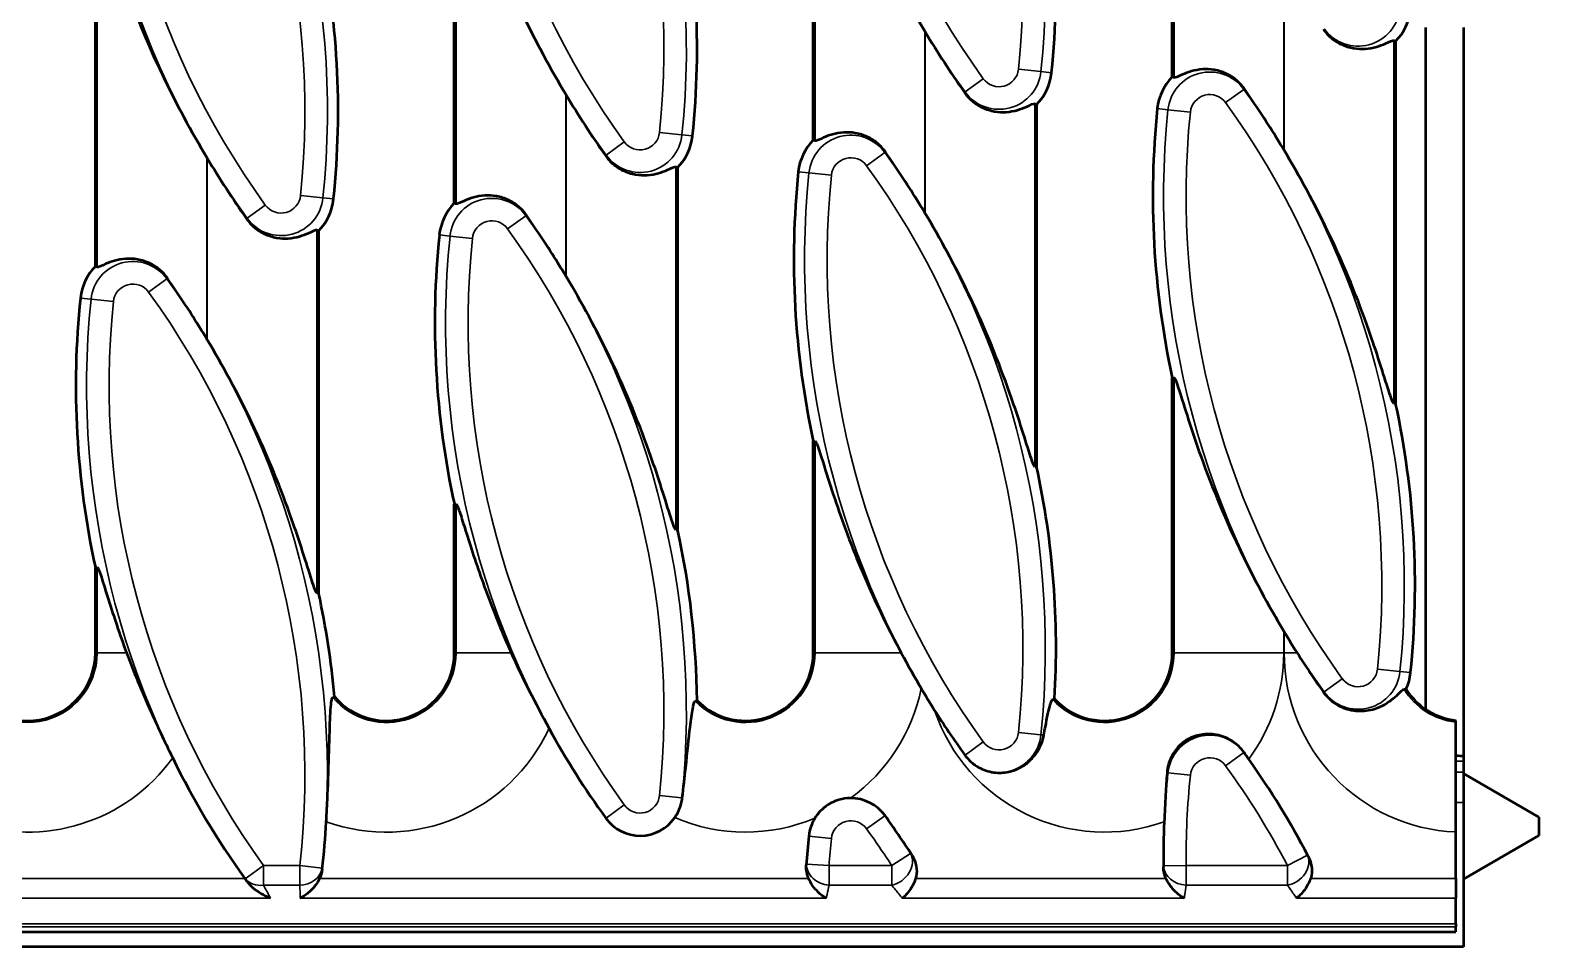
# Model space of a CAD drawing. Header units: millimetres. Extents: x 0 to 1485, y 0 to 1050.
# Drawn here: x 1325.1 to 1425.1, y 504.8 to 565.6 of the extents above; entities that cross this region are included whole.
import ezdxf

# ---------------------------------------------------------------- set-up
doc = ezdxf.new("R2010")
doc.units = ezdxf.units.MM
doc.header["$LTSCALE"] = 2.5
doc.layers.add('Sichtbar (ISO)', color=7, linetype='Continuous', lineweight=50)
doc.layers.add('Sichtbar schmal (ISO)', color=7, linetype='Continuous', lineweight=35)

msp = doc.modelspace()

# ---------------------------------------------------------------- linework, layer by layer
at = {"layer": 'Sichtbar (ISO)'}
for p, q in [((1400.836, 562.479), (1400.836, 586.506)), ((1377.027, 558.288), (1377.027, 582.316)), ((1353.217, 554.098), (1353.217, 578.125)), ((1329.408, 549.907), (1329.408, 573.935)), ((1417.646, 520.517), (1417.646, 565.759)), ((1420.146, 565.759), (1420.146, 517.427)), ((1415.646, 564.848), (1415.646, 540.821)), ((1391.836, 560.658), (1391.836, 536.63)), ((1368.027, 556.467), (1368.027, 532.44)), ((1344.217, 552.277), (1344.217, 528.249)), ((1400.836, 542.506), (1400.953, 542.519)), ((1400.836, 524.259), (1400.836, 542.506)), ((1415.646, 540.821), (1415.529, 540.808)), ((1377.027, 538.316), (1377.144, 538.328)), ((1377.027, 524.259), (1377.027, 538.316)), ((1391.836, 536.63), (1391.719, 536.618)), ((1353.217, 534.125), (1353.334, 534.138)), ((1353.217, 524.259), (1353.217, 534.125)), ((1368.027, 532.44), (1367.91, 532.427)), ((1329.408, 529.935), (1329.525, 529.947)), ((1329.408, 524.259), (1329.408, 529.935)), ((1344.217, 528.249), (1344.1, 528.237)), ((1419.646, 512.38), (1419.646, 519.669)), ((1420.146, 517.427), (1420.146, 517.076)), ((1420.146, 517.076), (1420.146, 516.345)), ((1420.146, 516.345), (1420.146, 514.347)), ((1420.146, 516.259), (1425.146, 513.372)), ((1420.146, 514.347), (1420.146, 504.759)), ((1425.146, 513.372), (1425.146, 512.145)), ((1419.646, 509.284), (1419.646, 512.38)), ((1420.146, 509.259), (1425.146, 512.145)), ((1419.646, 509.284), (1419.646, 507.985)), ((1419.646, 506.275), (1419.646, 507.985)), ((920.646, 505.759), (1419.646, 505.759)), ((1419.646, 506.275), (1419.646, 506.08)), ((1419.646, 505.759), (1419.646, 506.08)), ((1420.146, 504.759), (420.146, 504.759))]:
    msp.add_line(p, q, dxfattribs=at)
for centre, radius, start, end in [((1336.308, 568.578), 56.821, 354.12505, 12.24573), ((1312.498, 564.388), 56.821, 354.12505, 12.24573), ((1288.689, 560.197), 56.821, 354.12505, 12.24573), ((1413.159, 567.311), 3.5, 315.28608, 354.12505), ((1432.555, 594.368), 56.122, 210.93272, 210.99477), ((1389.349, 563.12), 3.5, 315.28608, 354.12505), ((1403.324, 560.016), 3.5, 135.28608, 174.12505), ((1408.746, 590.177), 56.122, 210.93272, 210.99477), ((1456.365, 554.558), 56.821, 174.12505, 192.24573), ((1365.54, 558.93), 3.5, 315.28608, 354.12505), ((1379.514, 555.826), 3.5, 135.28608, 174.12505), ((1360.117, 528.769), 56.122, 30.93272, 30.99477), ((1384.936, 585.987), 56.122, 210.93272, 210.99477), ((1432.555, 550.368), 56.821, 174.12505, 192.24573), ((1341.73, 554.739), 3.5, 315.28608, 354.12505), ((1355.704, 551.635), 3.5, 135.28608, 174.12505), ((1336.308, 524.578), 56.122, 30.93272, 30.99477), ((1408.746, 546.177), 56.821, 174.12505, 192.24573), ((1331.895, 547.445), 3.5, 135.28608, 174.12505), ((1312.498, 520.388), 56.122, 30.93272, 30.99477), ((1384.936, 541.987), 56.821, 174.12505, 192.24573), ((1288.689, 516.197), 56.122, 30.93272, 30.99477), ((1360.117, 528.769), 56.821, 354.12505, 12.24573), ((1336.308, 524.578), 56.821, 356.59871, 12.24573), ((1312.498, 520.388), 56.821, 0.72495, 12.24573), ((1288.689, 516.197), 56.821, 5.21317, 12.24573), ((1456.365, 554.558), 56.122, 210.93272, 210.99477), ((1324.908, 524.259), 4.5, 200.19305, 0), ((1348.717, 524.259), 4.5, 220.09938, 0), ((1372.527, 524.259), 4.5, 224.46258, 0), ((1396.336, 524.259), 4.5, 222.69787, 0), ((1413.159, 523.311), 3.5, 335.42211, 354.12505), ((1432.555, 550.368), 56.122, 210.46542, 212.21665), ((1420.146, 524.259), 4.5, 212.2849, 263.62063), ((1408.746, 546.177), 56.122, 208.66528, 215.87495), ((1384.936, 541.987), 56.122, 206.10716, 215.64152), ((1360.117, 484.769), 56.122, 27.59683, 35.31529), ((1379.514, 511.826), 2.8, 35.87495, 90.39032), ((1365.54, 514.93), 2.8, 215.87495, 325.21825), ((1336.308, 480.578), 56.122, 32.68074, 35.87495), ((1288.689, 516.197), 56.122, 353.56471, 356.79619), ((1379.514, 511.826), 2.8, 148.28014, 174.12505), ((1456.365, 510.558), 56.122, 177.45596, 180.5072), ((1432.555, 506.368), 56.122, 174.12505, 176.10902)]:
    msp.add_arc(centre, radius, start, end, dxfattribs=at)
for points, knots in [([(1377.144, 582.328), (1377.157, 582.33), (1377.175, 582.309), (1377.22, 582.226), (1377.247, 582.162), (1377.337, 581.926), (1377.41, 581.708), (1377.652, 580.956), (1377.859, 580.279), (1378.313, 578.873), (1378.559, 578.141), (1379.508, 575.454), (1380.415, 573.209), (1382.375, 569.107), (1383.386, 567.238), (1384.416, 565.52)], [0.0014453, 0.0014453, 0.0014453, 0.0014453, 0.0467756, 0.0467756, 0.0935512, 0.0935512, 0.1871024, 0.1871024, 0.4178913, 0.4178913, 0.6486803, 0.6486803, 1.3391491, 1.3391491, 1.9269988, 1.9269988, 1.9269988, 1.9269988]), ([(1353.334, 578.138), (1353.347, 578.139), (1353.365, 578.118), (1353.41, 578.035), (1353.438, 577.972), (1353.528, 577.736), (1353.6, 577.517), (1353.842, 576.766), (1354.05, 576.089), (1354.503, 574.683), (1354.749, 573.95), (1355.699, 571.264), (1356.605, 569.019), (1358.566, 564.916), (1359.576, 563.048), (1360.606, 561.329)], [0.0014453, 0.0014453, 0.0014453, 0.0014453, 0.0467756, 0.0467756, 0.0935512, 0.0935512, 0.1871024, 0.1871024, 0.4178913, 0.4178913, 0.6486803, 0.6486803, 1.3391491, 1.3391491, 1.9269988, 1.9269988, 1.9269988, 1.9269988]), ([(1329.525, 573.947), (1329.538, 573.949), (1329.556, 573.928), (1329.601, 573.845), (1329.628, 573.781), (1329.718, 573.545), (1329.791, 573.327), (1330.033, 572.575), (1330.24, 571.898), (1330.694, 570.492), (1330.94, 569.76), (1331.889, 567.073), (1332.796, 564.828), (1334.756, 560.726), (1335.767, 558.857), (1336.797, 557.139)], [0.0014453, 0.0014453, 0.0014453, 0.0014453, 0.0467756, 0.0467756, 0.0935512, 0.0935512, 0.1871024, 0.1871024, 0.4178913, 0.4178913, 0.6486803, 0.6486803, 1.3391491, 1.3391491, 1.9269988, 1.9269988, 1.9269988, 1.9269988]), ([(1384.447, 565.467), (1384.864, 564.774), (1385.289, 564.094), (1386.138, 562.785), (1386.587, 562.116), (1387.046, 561.455)], [5.66968278, 5.66968278, 5.66968278, 5.66968278, 5.90766072, 5.90766072, 6.13991152, 6.13991152, 6.13991152, 6.13991152]), ([(1410.856, 565.645), (1410.997, 565.442), (1411.172, 565.248), (1411.58, 564.897), (1411.818, 564.749), (1412.301, 564.519), (1412.586, 564.431), (1413.133, 564.336), (1413.395, 564.328), (1414.167, 564.373), (1414.638, 564.541), (1415.275, 564.822), (1415.463, 564.924), (1415.529, 564.897)], [3.77389781, 3.77389781, 3.77389781, 3.77389781, 3.8486369, 3.8486369, 3.9329934, 3.9329934, 4.03146858, 4.03146858, 4.12994376, 4.12994376, 4.37294135, 4.37294135, 4.59700617, 4.59700617, 4.59700617, 4.59700617]), ([(1405.626, 561.682), (1405.485, 561.885), (1405.31, 562.079), (1404.902, 562.43), (1404.664, 562.578), (1404.181, 562.808), (1403.896, 562.896), (1403.349, 562.991), (1403.088, 562.999), (1402.315, 562.954), (1401.844, 562.786), (1401.207, 562.505), (1401.019, 562.403), (1400.953, 562.43)], [3.77389781, 3.77389781, 3.77389781, 3.77389781, 3.8486369, 3.8486369, 3.9329934, 3.9329934, 4.03146858, 4.03146858, 4.12994376, 4.12994376, 4.37294135, 4.37294135, 4.59700617, 4.59700617, 4.59700617, 4.59700617]), ([(1387.046, 561.455), (1387.188, 561.252), (1387.362, 561.057), (1387.771, 560.707), (1388.009, 560.559), (1388.491, 560.329), (1388.777, 560.24), (1389.324, 560.145), (1389.585, 560.137), (1390.357, 560.183), (1390.828, 560.35), (1391.466, 560.632), (1391.654, 560.734), (1391.719, 560.707)], [3.77389781, 3.77389781, 3.77389781, 3.77389781, 3.8486369, 3.8486369, 3.9329934, 3.9329934, 4.03146858, 4.03146858, 4.12994376, 4.12994376, 4.37294135, 4.37294135, 4.59700617, 4.59700617, 4.59700617, 4.59700617]), ([(1408.225, 557.669), (1408.046, 557.968), (1407.866, 558.263), (1407.051, 559.574), (1406.345, 560.647), (1405.626, 561.682)], [5.48269728, 5.48269728, 5.48269728, 5.48269728, 5.58507079, 5.58507079, 5.94622294, 5.94622294, 5.94622294, 5.94622294]), ([(1360.638, 561.277), (1361.054, 560.584), (1361.479, 559.904), (1362.328, 558.595), (1362.777, 557.926), (1363.237, 557.265)], [5.66968278, 5.66968278, 5.66968278, 5.66968278, 5.90766072, 5.90766072, 6.13991152, 6.13991152, 6.13991152, 6.13991152]), ([(1381.817, 557.491), (1381.676, 557.694), (1381.501, 557.889), (1381.092, 558.239), (1380.854, 558.387), (1380.372, 558.617), (1380.086, 558.706), (1379.539, 558.801), (1379.278, 558.809), (1378.506, 558.763), (1378.035, 558.596), (1377.398, 558.314), (1377.209, 558.212), (1377.144, 558.24)], [3.77389781, 3.77389781, 3.77389781, 3.77389781, 3.8486369, 3.8486369, 3.9329934, 3.9329934, 4.03146858, 4.03146858, 4.12994376, 4.12994376, 4.37294135, 4.37294135, 4.59700617, 4.59700617, 4.59700617, 4.59700617]), ([(1384.416, 553.479), (1384.236, 553.778), (1384.056, 554.072), (1383.241, 555.384), (1382.536, 556.456), (1381.817, 557.491)], [5.48269728, 5.48269728, 5.48269728, 5.48269728, 5.58507079, 5.58507079, 5.94622294, 5.94622294, 5.94622294, 5.94622294]), ([(1415.529, 540.808), (1415.516, 540.807), (1415.498, 540.828), (1415.453, 540.911), (1415.426, 540.974), (1415.335, 541.21), (1415.263, 541.429), (1415.021, 542.18), (1414.813, 542.857), (1414.36, 544.263), (1414.114, 544.996), (1413.164, 547.682), (1412.258, 549.927), (1410.297, 554.03), (1409.287, 555.898), (1408.257, 557.617)], [0.0014453, 0.0014453, 0.0014453, 0.0014453, 0.0467756, 0.0467756, 0.0935512, 0.0935512, 0.1871024, 0.1871024, 0.4178913, 0.4178913, 0.6486803, 0.6486803, 1.3391491, 1.3391491, 1.9269988, 1.9269988, 1.9269988, 1.9269988]), ([(1336.828, 557.086), (1337.245, 556.393), (1337.67, 555.713), (1338.519, 554.404), (1338.968, 553.735), (1339.427, 553.074)], [5.66968278, 5.66968278, 5.66968278, 5.66968278, 5.90766072, 5.90766072, 6.13991152, 6.13991152, 6.13991152, 6.13991152]), ([(1363.237, 557.265), (1363.378, 557.061), (1363.553, 556.867), (1363.961, 556.516), (1364.199, 556.368), (1364.682, 556.138), (1364.967, 556.05), (1365.514, 555.955), (1365.776, 555.947), (1366.548, 555.992), (1367.019, 556.16), (1367.656, 556.441), (1367.844, 556.543), (1367.91, 556.516)], [3.77389781, 3.77389781, 3.77389781, 3.77389781, 3.8486369, 3.8486369, 3.9329934, 3.9329934, 4.03146858, 4.03146858, 4.12994376, 4.12994376, 4.37294135, 4.37294135, 4.59700617, 4.59700617, 4.59700617, 4.59700617]), ([(1358.007, 553.301), (1357.866, 553.504), (1357.691, 553.698), (1357.283, 554.049), (1357.045, 554.197), (1356.562, 554.427), (1356.277, 554.515), (1355.73, 554.61), (1355.468, 554.618), (1354.696, 554.573), (1354.225, 554.405), (1353.588, 554.124), (1353.4, 554.022), (1353.334, 554.049)], [3.77389781, 3.77389781, 3.77389781, 3.77389781, 3.8486369, 3.8486369, 3.9329934, 3.9329934, 4.03146858, 4.03146858, 4.12994376, 4.12994376, 4.37294135, 4.37294135, 4.59700617, 4.59700617, 4.59700617, 4.59700617]), ([(1391.719, 536.618), (1391.706, 536.616), (1391.688, 536.637), (1391.643, 536.72), (1391.616, 536.784), (1391.526, 537.02), (1391.453, 537.238), (1391.211, 537.99), (1391.004, 538.667), (1390.55, 540.073), (1390.304, 540.805), (1389.355, 543.492), (1388.448, 545.737), (1386.488, 549.839), (1385.477, 551.708), (1384.447, 553.426)], [0.0014453, 0.0014453, 0.0014453, 0.0014453, 0.0467756, 0.0467756, 0.0935512, 0.0935512, 0.1871024, 0.1871024, 0.4178913, 0.4178913, 0.6486803, 0.6486803, 1.3391491, 1.3391491, 1.9269988, 1.9269988, 1.9269988, 1.9269988]), ([(1339.427, 553.074), (1339.568, 552.871), (1339.743, 552.676), (1340.152, 552.326), (1340.39, 552.178), (1340.872, 551.948), (1341.158, 551.859), (1341.705, 551.764), (1341.966, 551.756), (1342.738, 551.802), (1343.209, 551.97), (1343.847, 552.251), (1344.035, 552.353), (1344.1, 552.326)], [3.77389781, 3.77389781, 3.77389781, 3.77389781, 3.8486369, 3.8486369, 3.9329934, 3.9329934, 4.03146858, 4.03146858, 4.12994376, 4.12994376, 4.37294135, 4.37294135, 4.59700617, 4.59700617, 4.59700617, 4.59700617]), ([(1360.606, 549.288), (1360.427, 549.587), (1360.247, 549.882), (1359.432, 551.193), (1358.726, 552.266), (1358.007, 553.301)], [5.48269728, 5.48269728, 5.48269728, 5.48269728, 5.58507079, 5.58507079, 5.94622294, 5.94622294, 5.94622294, 5.94622294]), ([(1334.198, 549.11), (1334.057, 549.313), (1333.882, 549.508), (1333.473, 549.858), (1333.235, 550.006), (1332.753, 550.236), (1332.467, 550.325), (1331.92, 550.42), (1331.659, 550.428), (1330.887, 550.382), (1330.416, 550.215), (1329.778, 549.933), (1329.59, 549.831), (1329.525, 549.859)], [3.77389781, 3.77389781, 3.77389781, 3.77389781, 3.8486369, 3.8486369, 3.9329934, 3.9329934, 4.03146858, 4.03146858, 4.12994376, 4.12994376, 4.37294135, 4.37294135, 4.59700617, 4.59700617, 4.59700617, 4.59700617]), ([(1336.797, 545.098), (1336.617, 545.397), (1336.437, 545.692), (1335.622, 547.003), (1334.917, 548.075), (1334.198, 549.11)], [5.48269728, 5.48269728, 5.48269728, 5.48269728, 5.58507079, 5.58507079, 5.94622294, 5.94622294, 5.94622294, 5.94622294]), ([(1367.91, 532.427), (1367.897, 532.426), (1367.879, 532.447), (1367.834, 532.53), (1367.807, 532.593), (1367.716, 532.83), (1367.644, 533.048), (1367.402, 533.8), (1367.194, 534.476), (1366.741, 535.882), (1366.495, 536.615), (1365.545, 539.301), (1364.639, 541.546), (1362.678, 545.649), (1361.668, 547.517), (1360.638, 549.236)], [0.0014453, 0.0014453, 0.0014453, 0.0014453, 0.0467756, 0.0467756, 0.0935512, 0.0935512, 0.1871024, 0.1871024, 0.4178913, 0.4178913, 0.6486803, 0.6486803, 1.3391491, 1.3391491, 1.9269988, 1.9269988, 1.9269988, 1.9269988]), ([(1344.1, 528.237), (1344.087, 528.235), (1344.069, 528.256), (1344.024, 528.339), (1343.997, 528.403), (1343.907, 528.639), (1343.834, 528.857), (1343.592, 529.609), (1343.385, 530.286), (1342.931, 531.692), (1342.685, 532.424), (1341.736, 535.111), (1340.829, 537.356), (1338.869, 541.458), (1337.858, 543.327), (1336.828, 545.046)], [0.0014453, 0.0014453, 0.0014453, 0.0014453, 0.0467756, 0.0467756, 0.0935512, 0.0935512, 0.1871024, 0.1871024, 0.4178913, 0.4178913, 0.6486803, 0.6486803, 1.3391491, 1.3391491, 1.9269988, 1.9269988, 1.9269988, 1.9269988]), ([(1400.953, 542.519), (1400.966, 542.52), (1400.984, 542.499), (1401.029, 542.416), (1401.057, 542.353), (1401.147, 542.117), (1401.219, 541.898), (1401.461, 541.147), (1401.669, 540.47), (1402.122, 539.064), (1402.368, 538.331), (1403.318, 535.645), (1404.224, 533.4), (1406.185, 529.297), (1407.195, 527.429), (1408.225, 525.71)], [0.0014453, 0.0014453, 0.0014453, 0.0014453, 0.0467756, 0.0467756, 0.0935512, 0.0935512, 0.1871024, 0.1871024, 0.4178913, 0.4178913, 0.6486803, 0.6486803, 1.3391491, 1.3391491, 1.9269988, 1.9269988, 1.9269988, 1.9269988]), ([(1377.144, 538.328), (1377.162, 538.33), (1377.19, 538.288), (1377.262, 538.129), (1377.305, 538.01), (1377.521, 537.389), (1377.768, 536.571), (1378.219, 535.159), (1378.471, 534.395), (1379.026, 532.813), (1379.33, 531.995), (1380.303, 529.528), (1381.04, 527.868), (1382.116, 525.677), (1382.478, 524.971), (1382.86, 524.259)], [2.8069153, 2.8069153, 2.8069153, 2.8069153, 2.8686108, 2.8686108, 2.9317498, 2.9317498, 3.1869598, 3.1869598, 3.4419695, 3.4419695, 3.6969791, 3.6969791, 4.2069984, 4.2069984, 4.4401033, 4.4401033, 4.4401033, 4.4401033]), ([(1353.334, 534.138), (1353.355, 534.14), (1353.385, 534.089), (1353.462, 533.913), (1353.509, 533.786), (1353.662, 533.333), (1353.785, 532.94), (1354.218, 531.559), (1354.603, 530.356), (1355.473, 527.912), (1355.959, 526.664), (1356.614, 525.111), (1356.798, 524.688), (1356.99, 524.259)], [2.2662853, 2.2662853, 2.2662853, 2.2662853, 2.3371877, 2.3371877, 2.4095372, 2.4095372, 2.5542362, 2.5542362, 2.9381046, 2.9381046, 3.321973, 3.321973, 3.4617373, 3.4617373, 3.4617373, 3.4617373]), ([(1329.525, 529.947), (1329.548, 529.95), (1329.587, 529.88), (1329.687, 529.634), (1329.747, 529.458), (1329.941, 528.867), (1330.104, 528.336), (1330.458, 527.22), (1330.648, 526.633), (1331.029, 525.503), (1331.244, 524.889), (1331.476, 524.259)], [1.79307793, 1.79307793, 1.79307793, 1.79307793, 1.87264012, 1.87264012, 1.95364708, 1.95364708, 2.14164928, 2.14164928, 2.32965148, 2.32965148, 2.5344882, 2.5344882, 2.5344882, 2.5344882]), ([(1331.476, 524.259), (1331.691, 523.674), (1331.932, 523.065), (1332.476, 521.76), (1332.781, 521.057), (1333.495, 519.475), (1333.969, 518.459), (1334.528, 517.316), (1334.534, 517.303), (1334.541, 517.29)], [-1.6903028, -1.6903028, -1.6903028, -1.6903028, -1.323675, -1.323675, -0.9677493, -0.9677493, -0.5924221, -0.5924221, -0.5881364, -0.5881364, -0.5881364, -0.5881364]), ([(1356.99, 524.259), (1357.354, 523.447), (1357.759, 522.602), (1358.585, 520.967), (1359.021, 520.138), (1359.503, 519.256)], [-1.31297331, -1.31297331, -1.31297331, -1.31297331, -0.94718327, -0.94718327, -0.64308368, -0.64308368, -0.64308368, -0.64308368]), ([(1409.12, 524.259), (1409.454, 523.731), (1409.794, 523.212), (1410.379, 522.346), (1410.62, 521.997), (1410.865, 521.652)], [-0.35497292, -0.35497292, -0.35497292, -0.35497292, -0.16748148, -0.16748148, -0.03960892, -0.03960892, -0.03960892, -0.03960892]), ([(1410.865, 521.652), (1411.059, 521.378), (1411.298, 521.141), (1411.878, 520.734), (1412.217, 520.584), (1412.946, 520.404), (1413.337, 520.385), (1414.091, 520.484), (1414.44, 520.598), (1415.244, 520.996), (1415.584, 521.305), (1415.971, 521.678), (1416.123, 521.843), (1416.209, 521.847)], [-1.6576117, -1.6576117, -1.6576117, -1.6576117, -1.4428781, -1.4428781, -1.1979716, -1.1979716, -0.9305291, -0.9305291, -0.6675009, -0.6675009, -0.2588684, -0.2588684, -0.0001515, -0.0001515, -0.0001515, -0.0001515]), ([(1344.723, 513.061), (1344.731, 513.204), (1344.738, 513.347), (1344.776, 514.049), (1344.802, 514.603), (1344.868, 516.202), (1344.899, 517.199), (1344.951, 518.999), (1344.972, 519.744), (1345.016, 520.556), (1345.034, 520.8), (1345.075, 521.102), (1345.094, 521.195), (1345.13, 521.286), (1345.145, 521.306), (1345.162, 521.313)], [-1.0390001, -1.0390001, -1.0390001, -1.0390001, -1.0027863, -1.0027863, -0.8614858, -0.8614858, -0.5856315, -0.5856315, -0.3025753, -0.3025753, -0.1563513, -0.1563513, -0.0585881, -0.0585881, 0, 0, 0, 0]), ([(1368.337, 514.642), (1368.419, 515.331), (1368.495, 516.003), (1368.68, 517.708), (1368.772, 518.623), (1368.912, 519.832), (1368.969, 520.263), (1369.061, 520.752), (1369.097, 520.891), (1369.155, 521.021), (1369.177, 521.05), (1369.199, 521.059)], [-0.94657049, -0.94657049, -0.94657049, -0.94657049, -0.75450404, -0.75450404, -0.43289932, -0.43289932, -0.20957644, -0.20957644, -0.07633944, -0.07633944, 0, 0, 0, 0]), ([(1392.317, 518.815), (1392.351, 519.001), (1392.384, 519.18), (1392.535, 519.986), (1392.645, 520.52), (1392.779, 520.957), (1392.814, 521.044), (1392.868, 521.136), (1392.889, 521.158), (1392.909, 521.165)], [-0.52965931, -0.52965931, -0.52965931, -0.52965931, -0.45407213, -0.45407213, -0.17098501, -0.17098501, -0.06796583, -0.06796583, 0, 0, 0, 0]), ([(1387.079, 517.479), (1387.111, 517.435), (1387.144, 517.392), (1387.406, 517.071), (1387.685, 516.838), (1388.305, 516.496), (1388.639, 516.385), (1389.316, 516.291), (1389.651, 516.304), (1390.294, 516.439), (1390.593, 516.558), (1391.089, 516.849), (1391.289, 517.007), (1391.57, 517.288), (1391.666, 517.399), (1391.827, 517.615), (1391.894, 517.718), (1392.027, 517.949), (1392.089, 518.077), (1392.222, 518.408), (1392.28, 518.612), (1392.317, 518.815)], [-0.75228557, -0.75228557, -0.75228557, -0.75228557, -0.73595629, -0.73595629, -0.62774562, -0.62774562, -0.5226502, -0.5226502, -0.42138835, -0.42138835, -0.32155643, -0.32155643, -0.2387298, -0.2387298, -0.1885277, -0.1885277, -0.14475736, -0.14475736, -0.09214636, -0.09214636, -0.00970928, -0.00970928, -0.00970928, -0.00970928]), ([(1405.594, 517.658), (1405.574, 517.685), (1405.555, 517.712), (1405.414, 517.895), (1405.279, 518.038), (1405.024, 518.259), (1404.911, 518.343), (1404.675, 518.493), (1404.553, 518.56), (1404.256, 518.695), (1404.079, 518.755), (1403.546, 518.882), (1403.195, 518.896), (1402.55, 518.813), (1402.235, 518.718), (1401.703, 518.44), (1401.487, 518.283), (1401.075, 517.876), (1400.901, 517.629), (1400.611, 517.044), (1400.512, 516.686), (1400.485, 516.308)], [-0.75374184, -0.75374184, -0.75374184, -0.75374184, -0.74377477, -0.74377477, -0.6847414, -0.6847414, -0.64194422, -0.64194422, -0.59930744, -0.59930744, -0.540875, -0.540875, -0.42646861, -0.42646861, -0.31666449, -0.31666449, -0.22873629, -0.22873629, -0.12894587, -0.12894587, -0.00738874, -0.00738874, -0.00738874, -0.00738874]), ([(1400.485, 516.308), (1400.452, 515.84), (1400.421, 515.36), (1400.357, 514.268), (1400.326, 513.66), (1400.299, 513.049)], [-0.40504409, -0.40504409, -0.40504409, -0.40504409, -0.25451426, -0.25451426, -0.07058088, -0.07058088, -0.07058088, -0.07058088]), ([(1367.839, 513.333), (1367.91, 513.434), (1367.974, 513.54), (1368.08, 513.745), (1368.124, 513.843), (1368.202, 514.044), (1368.235, 514.147), (1368.296, 514.381), (1368.321, 514.511), (1368.337, 514.642)], [-0.14937087, -0.14937087, -0.14937087, -0.14937087, -0.11222691, -0.11222691, -0.08005837, -0.08005837, -0.04721644, -0.04721644, -0.00694197, -0.00694197, -0.00694197, -0.00694197]), ([(1379.495, 514.626), (1379.232, 514.624), (1378.969, 514.585), (1378.371, 514.408), (1378.05, 514.241), (1377.517, 513.815), (1377.302, 513.572), (1377.132, 513.298)], [-0.39651947, -0.39651947, -0.39651947, -0.39651947, -0.31707583, -0.31707583, -0.20920297, -0.20920297, -0.1123733, -0.1123733, -0.1123733, -0.1123733]), ([(1383.545, 510.882), (1383.697, 510.644), (1383.806, 510.378), (1383.894, 509.88), (1383.895, 509.653), (1383.835, 509.383), (1383.821, 509.333), (1383.805, 509.284)], [0, 0, 0, 0, 0.08457474, 0.08457474, 0.15215713, 0.15215713, 0.16791413, 0.16791413, 0.16791413, 0.16791413]), ([(1409.854, 510.767), (1409.98, 510.525), (1410.062, 510.26), (1410.104, 509.769), (1410.084, 509.545), (1410.012, 509.318), (1410.006, 509.301), (1410, 509.284)], [0, 0, 0, 0, 0.08172311, 0.08172311, 0.14842568, 0.14842568, 0.1537856, 0.1537856, 0.1537856, 0.1537856]), ([(1376.717, 509.284), (1376.656, 509.419), (1376.613, 509.562), (1376.56, 509.862), (1376.553, 510.02), (1376.563, 510.176)], [0.162385606, 0.162385606, 0.162385606, 0.162385606, 0.206632546, 0.206632546, 0.253507838, 0.253507838, 0.253507838, 0.253507838]), ([(1400.418, 509.284), (1400.417, 509.285), (1400.417, 509.286), (1400.361, 509.406), (1400.319, 509.532), (1400.262, 509.792), (1400.247, 509.927), (1400.246, 510.061)], [0.163097872, 0.163097872, 0.163097872, 0.163097872, 0.163358733, 0.163358733, 0.202749096, 0.202749096, 0.243042104, 0.243042104, 0.243042104, 0.243042104]), ([(1341.03, 507.985), (1341.028, 507.986), (1341.025, 507.987), (1340.819, 508.066), (1340.614, 508.165), (1340.226, 508.398), (1340.038, 508.531), (1339.675, 508.847), (1339.515, 509.022), (1339.387, 509.2)], [-0.00089862, -0.00089862, -0.00089862, -0.00089862, 0, 0, 0.07674118, 0.07674118, 0.14944916, 0.14944916, 0.22743688, 0.22743688, 0.22743688, 0.22743688]), ([(1344.276, 509.284), (1344.219, 509.168), (1344.153, 509.056), (1343.939, 508.744), (1343.775, 508.561), (1343.411, 508.233), (1343.206, 508.091), (1343.001, 507.987), (1342.999, 507.986), (1342.997, 507.985)], [0.06056271, 0.06056271, 0.06056271, 0.06056271, 0.09941942, 0.09941942, 0.17534145, 0.17534145, 0.26123334, 0.26123334, 0.26198706, 0.26198706, 0.26198706, 0.26198706]), ([(1377.886, 507.985), (1377.884, 507.986), (1377.883, 507.987), (1377.742, 508.065), (1377.603, 508.164), (1377.337, 508.394), (1377.21, 508.526), (1376.968, 508.829), (1376.853, 509.005), (1376.745, 509.224), (1376.73, 509.254), (1376.717, 509.284)], [-0.00072433, -0.00072433, -0.00072433, -0.00072433, 0, 0, 0.06227037, 0.06227037, 0.12240292, 0.12240292, 0.18602601, 0.18602601, 0.19611209, 0.19611209, 0.19611209, 0.19611209]), ([(1383.805, 509.284), (1383.798, 509.263), (1383.79, 509.243), (1383.715, 509.034), (1383.629, 508.855), (1383.445, 508.542), (1383.348, 508.406), (1383.144, 508.169), (1383.037, 508.067), (1382.928, 507.987), (1382.927, 507.986), (1382.925, 507.985)], [0.14616487, 0.14616487, 0.14616487, 0.14616487, 0.15275085, 0.15275085, 0.21286125, 0.21286125, 0.26849411, 0.26849411, 0.32560893, 0.32560893, 0.32626546, 0.32626546, 0.32626546, 0.32626546]), ([(1401.633, 507.985), (1401.631, 507.986), (1401.629, 507.987), (1401.501, 508.055), (1401.375, 508.139), (1401.131, 508.333), (1401.013, 508.443), (1400.759, 508.722), (1400.626, 508.9), (1400.48, 509.157), (1400.448, 509.22), (1400.418, 509.284)], [-0.00073425, -0.00073425, -0.00073425, -0.00073425, 0, 0, 0.05537017, 0.05537017, 0.10924001, 0.10924001, 0.17742472, 0.17742472, 0.19886555, 0.19886555, 0.19886555, 0.19886555]), ([(1410, 509.284), (1409.984, 509.237), (1409.965, 509.19), (1409.866, 508.952), (1409.769, 508.773), (1409.573, 508.48), (1409.478, 508.361), (1409.28, 508.151), (1409.176, 508.06), (1409.071, 507.987), (1409.07, 507.986), (1409.069, 507.985)], [0.1353717, 0.1353717, 0.1353717, 0.1353717, 0.15050599, 0.15050599, 0.21276163, 0.21276163, 0.26445194, 0.26445194, 0.31732617, 0.31732617, 0.31798987, 0.31798987, 0.31798987, 0.31798987])]:
    msp.add_open_spline(points, degree=3, knots=knots, dxfattribs=at)
for points, degree in [([(1415.529, 564.897), (1415.587, 564.873), (1415.646, 564.848)], 2), ([(1400.953, 562.43), (1400.895, 562.454), (1400.836, 562.479)], 2), ([(1377.144, 558.24), (1377.086, 558.264), (1377.027, 558.288)], 2), ([(1367.91, 556.516), (1367.968, 556.492), (1368.027, 556.467)], 2), ([(1353.334, 554.049), (1353.276, 554.073), (1353.217, 554.098)], 2), ([(1344.1, 552.326), (1344.158, 552.301), (1344.217, 552.277)], 2), ([(1329.525, 549.859), (1329.467, 549.883), (1329.408, 549.907)], 2), ([(1408.257, 525.658), (1408.541, 525.185), (1408.829, 524.718), (1409.12, 524.259)], 3), ([(1382.86, 524.259), (1383.291, 523.457), (1383.728, 522.685), (1384.182, 521.913)], 3), ([(1345.162, 521.313), (1345.2, 521.329), (1345.237, 521.344), (1345.275, 521.36)], 3), ([(1416.209, 521.847), (1416.253, 521.85), (1416.297, 521.852), (1416.342, 521.855)], 3), ([(1369.199, 521.059), (1369.238, 521.075), (1369.276, 521.091), (1369.315, 521.107)], 3), ([(1385.074, 520.448), (1385.672, 519.499), (1386.334, 518.51), (1387.079, 517.479)], 3), ([(1392.909, 521.165), (1392.949, 521.179), (1392.989, 521.193), (1393.029, 521.207)], 3), ([(1405.911, 517.211), (1405.806, 517.36), (1405.7, 517.509), (1405.594, 517.658)], 3), ([(1419.646, 517.454), (1419.812, 517.445), (1419.979, 517.436), (1420.146, 517.427)], 3), ([(1344.457, 509.907), (1344.432, 509.691), (1344.372, 509.479), (1344.276, 509.284)], 3), ([(1339.328, 509.284), (1339.347, 509.256), (1339.367, 509.228), (1339.387, 509.2)], 3)]:
    msp.add_open_spline(points, degree=degree, dxfattribs=at)
for points, weights in [([(1391.719, 560.707), (1391.777, 560.682), (1391.836, 560.658)], [1, 0.999999999534, 1]), ([(1419.646, 519.669), (1419.646, 519.729), (1419.646, 519.787)], [1.00077119349, 1.00046878018, 1])]:
    msp.add_rational_spline(points, weights, degree=2, dxfattribs=at)
at = {"layer": 'Sichtbar schmal (ISO)'}
for p, q in [((1400.953, 562.43), (1400.953, 586.519)), ((1377.144, 558.24), (1377.144, 582.328)), ((1353.334, 554.049), (1353.334, 578.138)), ((1329.525, 549.859), (1329.525, 573.947)), ((1408.225, 569.71), (1408.225, 557.669)), ((1408.257, 557.617), (1408.257, 569.658)), ((1384.416, 565.52), (1384.416, 553.479)), ((1384.447, 553.426), (1384.447, 565.467)), ((1415.529, 564.897), (1415.529, 540.808)), ((1388.3, 562.362), (1387.089, 561.486)), ((1392.123, 562.835), (1390.637, 562.988)), ((1392.831, 562.762), (1392.123, 562.835)), ((1387.046, 561.455), (1387.089, 561.486)), ((1404.372, 560.775), (1405.583, 561.65)), ((1405.626, 561.682), (1405.583, 561.65)), ((1360.606, 561.329), (1360.606, 549.288)), ((1360.638, 549.236), (1360.638, 561.277)), ((1391.719, 560.707), (1391.719, 536.618)), ((1399.842, 560.374), (1400.55, 560.302)), ((1402.036, 560.149), (1400.55, 560.302)), ((1368.314, 558.645), (1366.827, 558.797)), ((1369.021, 558.572), (1368.314, 558.645)), ((1364.491, 558.171), (1363.28, 557.296)), ((1380.563, 556.584), (1381.774, 557.46)), ((1381.817, 557.491), (1381.774, 557.46)), ((1336.797, 557.139), (1336.797, 545.098)), ((1336.828, 545.046), (1336.828, 557.086)), ((1363.237, 557.265), (1363.28, 557.296)), ((1367.91, 556.516), (1367.91, 532.427)), ((1376.032, 556.184), (1376.74, 556.111)), ((1378.226, 555.958), (1376.74, 556.111)), ((1344.504, 554.454), (1343.018, 554.607)), ((1345.212, 554.381), (1344.504, 554.454)), ((1340.681, 553.981), (1339.47, 553.105)), ((1339.427, 553.074), (1339.47, 553.105)), ((1356.753, 552.394), (1357.964, 553.269)), ((1358.007, 553.301), (1357.964, 553.269)), ((1344.1, 552.326), (1344.1, 528.237)), ((1352.223, 551.993), (1352.93, 551.921)), ((1354.417, 551.768), (1352.93, 551.921)), ((1332.944, 548.203), (1334.155, 549.079)), ((1334.198, 549.11), (1334.155, 549.079)), ((1328.413, 547.803), (1329.121, 547.73)), ((1330.607, 547.577), (1329.121, 547.73)), ((1400.953, 524.259), (1400.953, 542.519)), ((1377.144, 524.259), (1377.144, 538.328)), ((1353.334, 524.259), (1353.334, 534.138)), ((1329.525, 524.259), (1329.525, 529.947)), ((1408.225, 525.71), (1408.225, 524.259)), ((1408.257, 524.259), (1408.257, 525.658)), ((1329.525, 524.259), (1329.408, 524.259)), ((1331.476, 524.259), (1329.525, 524.259)), ((1353.334, 524.259), (1353.217, 524.259)), ((1356.99, 524.259), (1353.334, 524.259)), ((1377.144, 524.259), (1377.027, 524.259)), ((1382.86, 524.259), (1377.144, 524.259)), ((1400.953, 524.259), (1400.836, 524.259)), ((1408.225, 524.259), (1400.953, 524.259)), ((1408.257, 524.259), (1409.12, 524.259)), ((1412.11, 522.552), (1410.899, 521.677)), ((1415.933, 523.025), (1414.446, 523.178)), ((1416.64, 522.953), (1415.933, 523.025)), ((1410.865, 521.652), (1410.899, 521.677)), ((1388.3, 518.362), (1387.089, 517.486)), ((1392.123, 518.835), (1390.637, 518.988)), ((1392.317, 518.815), (1392.123, 518.835)), ((1387.079, 517.479), (1387.089, 517.486)), ((1404.372, 516.775), (1405.583, 517.65)), ((1405.594, 517.658), (1405.583, 517.65)), ((1420.146, 517.076), (1419.646, 517.076)), ((1420.146, 516.345), (1419.646, 516.345)), ((1400.485, 516.308), (1400.55, 516.302)), ((1402.036, 516.149), (1400.55, 516.302)), ((1368.314, 514.645), (1366.827, 514.797)), ((1368.337, 514.642), (1368.314, 514.645)), ((1419.646, 514.347), (1420.146, 514.347)), ((1364.491, 514.171), (1363.28, 513.296)), ((1380.563, 512.584), (1381.774, 513.46)), ((1381.783, 513.467), (1381.774, 513.46)), ((1363.271, 513.289), (1363.28, 513.296)), ((1376.729, 512.112), (1376.74, 512.111)), ((1378.226, 511.958), (1376.74, 512.111)), ((1383.481, 510.959), (1382.225, 510.15)), ((1409.8, 510.845), (1408.477, 510.15)), ((1340.559, 510.15), (1339.345, 509.279)), ((1340.559, 510.15), (1342.969, 510.15)), ((1340.559, 510.15), (1340.559, 508.851)), ((1344.454, 509.985), (1342.969, 510.15)), ((1342.969, 508.851), (1342.969, 510.15)), ((1378.071, 510.15), (1376.58, 510.254)), ((1378.071, 510.15), (1382.225, 510.15)), ((1378.071, 510.15), (1378.071, 508.851)), ((1382.225, 508.851), (1382.225, 510.15)), ((1401.751, 510.15), (1400.256, 510.139)), ((1401.751, 510.15), (1408.477, 510.15)), ((1401.751, 510.15), (1401.751, 508.851)), ((1408.477, 508.851), (1408.477, 510.15)), ((1339.328, 509.284), (1320.79, 509.284)), ((1342.969, 508.851), (1340.559, 508.851)), ((1376.717, 509.284), (1344.276, 509.284)), ((1382.225, 508.851), (1378.071, 508.851)), ((1383.805, 509.284), (1400.418, 509.284)), ((1408.477, 508.851), (1401.751, 508.851)), ((1410, 509.284), (1419.646, 509.284)), ((1341.03, 507.985), (1319.558, 507.985)), ((1377.886, 507.985), (1342.997, 507.985)), ((1382.925, 507.985), (1401.633, 507.985)), ((1409.069, 507.985), (1419.646, 507.985)), ((1419.646, 506.275), (920.646, 506.275)), ((1419.646, 506.08), (920.646, 506.08))]:
    msp.add_line(p, q, dxfattribs=at)
for centre, radius, start, end in [((1336.308, 568.578), 56.11, 354.12505, 35.87495), ((1336.308, 568.578), 54.616, 354.12505, 35.87495), ((1432.555, 594.368), 56.11, 174.12505, 215.87495), ((1432.555, 594.368), 54.616, 174.12505, 215.87495), ((1312.498, 564.388), 54.616, 354.12505, 35.87495), ((1312.498, 564.388), 56.11, 354.12505, 35.87495), ((1408.746, 590.177), 56.11, 174.12505, 215.87495), ((1408.746, 590.177), 54.616, 174.12505, 215.87495), ((1288.689, 560.197), 56.11, 354.12505, 35.87495), ((1384.936, 585.987), 56.11, 174.12505, 215.87495), ((1384.936, 585.987), 54.616, 174.12505, 215.87495), ((1288.689, 560.197), 54.616, 354.12505, 35.87495), ((1413.159, 567.311), 2.789, 215.87495, 354.12505), ((1389.349, 563.12), 2.789, 215.87495, 354.12505), ((1389.349, 563.12), 1.294, 215.87495, 354.12505), ((1403.324, 560.016), 2.789, 35.87495, 174.12505), ((1360.117, 528.769), 56.11, 354.12505, 35.87495), ((1403.324, 560.016), 1.294, 35.87495, 174.12505), ((1360.117, 528.769), 54.616, 354.12505, 35.87495), ((1456.365, 554.558), 56.11, 174.12505, 215.87495), ((1456.365, 554.558), 54.616, 174.12505, 215.87495), ((1365.54, 558.93), 2.789, 215.87495, 354.12505), ((1365.54, 558.93), 1.294, 215.87495, 354.12505), ((1379.514, 555.826), 2.789, 35.87495, 174.12505), ((1336.308, 524.578), 56.11, 354.12505, 35.87495), ((1379.514, 555.826), 1.294, 35.87495, 174.12505), ((1336.308, 524.578), 54.616, 354.12505, 35.87495), ((1432.555, 550.368), 56.11, 174.12505, 215.87495), ((1432.555, 550.368), 54.616, 174.12505, 215.87495), ((1341.73, 554.739), 2.789, 215.87495, 354.12505), ((1341.73, 554.739), 1.294, 215.87495, 354.12505), ((1355.704, 551.635), 2.789, 35.87495, 174.12505), ((1355.704, 551.635), 1.294, 35.87495, 174.12505), ((1312.498, 520.388), 54.616, 354.12505, 35.87495), ((1312.498, 520.388), 56.11, 354.12505, 35.87495), ((1408.746, 546.177), 56.11, 174.12505, 215.87495), ((1408.746, 546.177), 54.616, 174.12505, 215.87495), ((1331.895, 547.445), 2.789, 35.87495, 174.12505), ((1331.895, 547.445), 1.294, 35.87495, 174.12505), ((1288.689, 516.197), 56.11, 353.64304, 35.87495), ((1384.936, 541.987), 56.11, 174.12505, 215.65622), ((1384.936, 541.987), 54.616, 174.12505, 215.65622), ((1288.689, 516.197), 54.616, 353.64304, 35.87495), ((1324.908, 524.259), 4.617, 200.07372, 0), ((1348.717, 524.259), 4.617, 219.64063, 0), ((1372.527, 524.259), 4.617, 223.8768, 0), ((1396.336, 524.259), 4.617, 222.07694, 0), ((1396.336, 524.259), 11.889, 323.64628, 0), ((1420.146, 524.259), 11.889, 180, 267.5897), ((1413.159, 523.311), 2.789, 215.87495, 354.12505), ((1413.159, 523.311), 1.294, 215.87495, 354.12505), ((1372.527, 524.259), 11.889, 305.88019, 348.62143), ((1420.146, 524.259), 4.617, 211.48726, 263.78281), ((1396.336, 524.259), 11.889, 198.69388, 289.46774), ((1348.717, 524.259), 11.889, 250.36656, 335.11728), ((1389.349, 519.12), 2.789, 215.87495, 354.12505), ((1389.349, 519.12), 1.294, 215.87495, 354.12505), ((1403.324, 516.016), 2.789, 35.87495, 174.12505), ((1360.117, 484.769), 56.11, 27.69249, 35.87495), ((1324.908, 524.259), 11.889, 250.76685, 324.11885), ((1403.324, 516.016), 1.294, 35.87495, 174.12505), ((1360.117, 484.769), 54.616, 27.69249, 35.87495), ((1456.365, 510.558), 56.11, 174.12505, 180.42812), ((1456.365, 510.558), 54.616, 174.12505, 180.42812), ((1365.54, 514.93), 2.789, 215.87495, 354.12505), ((1365.54, 514.93), 1.294, 215.87495, 354.12505), ((1379.514, 511.826), 2.789, 35.87495, 174.12505), ((1372.527, 524.259), 11.889, 246.78021, 292.79028), ((1336.308, 480.578), 56.11, 32.78257, 35.87495), ((1379.514, 511.826), 1.294, 35.87495, 174.12505), ((1336.308, 480.578), 54.616, 32.78257, 35.87495), ((1432.555, 506.368), 56.11, 174.12505, 176.02883), ((1432.555, 506.368), 54.616, 174.12505, 176.02883)]:
    msp.add_arc(centre, radius, start, end, dxfattribs=at)
for centre, major_axis, ratio, start_param, end_param in [((1382.225, 510.15), (1.157, 0.954), 0.8006907, 4.1290277, 6.137184), ((1408.477, 510.15), (1.231, 0.857), 0.8179163, 4.1948826, 6.1311135), ((1342.969, 510.15), (1.499, 0.062), 0.8658429, 4.6768482, 6.1080906), ((1378.071, 510.15), (-1.465, 0.324), 0.8607711, 0.1720799, 1.759047), ((1401.751, 510.15), (-1.485, 0.214), 0.8637873, 0.1738517, 1.6946029), ((1340.559, 510.15), (-1.325, -0.703), 0.8370352, 0.1599721, 1.1526122)]:
    msp.add_ellipse(centre, major_axis=major_axis, ratio=ratio, start_param=start_param, end_param=end_param, dxfattribs=at)
for points in [[(1383.481, 510.959), (1383.502, 510.933), (1383.524, 510.907), (1383.545, 510.882)], [(1409.8, 510.845), (1409.818, 510.819), (1409.836, 510.793), (1409.854, 510.767)], [(1376.563, 510.176), (1376.569, 510.202), (1376.574, 510.228), (1376.58, 510.254)], [(1400.246, 510.061), (1400.249, 510.087), (1400.253, 510.113), (1400.256, 510.139)], [(1339.387, 509.2), (1339.373, 509.227), (1339.359, 509.253), (1339.345, 509.279)]]:
    msp.add_open_spline(points, degree=3, dxfattribs=at)
for points, knots in [([(1344.454, 509.985), (1344.454, 509.98), (1344.454, 509.975), (1344.455, 509.949), (1344.456, 509.928), (1344.457, 509.907)], [1.5292755567, 1.5292755567, 1.5292755567, 1.5292755567, 1.5295312561, 1.5295312561, 1.5306500109, 1.5306500109, 1.5306500109, 1.5306500109]), ([(1340.559, 508.851), (1340.574, 508.823), (1340.589, 508.796), (1340.743, 508.506), (1340.886, 508.245), (1341.03, 507.985)], [-1.077895697, -1.077895697, -1.077895697, -1.077895697, -1.076045802, -1.076045802, -1.058503637, -1.058503637, -1.058503637, -1.058503637]), ([(1342.997, 507.985), (1342.99, 508.269), (1342.981, 508.553), (1342.969, 508.842), (1342.969, 508.846), (1342.969, 508.851)], [-1.545041585, -1.545041585, -1.545041585, -1.545041585, -1.529531256, -1.529531256, -1.529275557, -1.529275557, -1.529275557, -1.529275557]), ([(1378.071, 508.851), (1378.025, 508.643), (1377.98, 508.434), (1377.936, 508.225), (1377.919, 508.145), (1377.902, 508.065), (1377.886, 507.985)], [1.3505231, 1.3505231, 1.3505231, 1.3505231, 1.361864702, 1.361864702, 1.361864702, 1.366207497, 1.366207497, 1.366207497, 1.366207497]), ([(1382.925, 507.985), (1382.851, 508.079), (1382.776, 508.173), (1382.701, 508.266), (1382.544, 508.462), (1382.385, 508.657), (1382.225, 508.851)], [-0.894226525, -0.894226525, -0.894226525, -0.894226525, -0.888257292, -0.888257292, -0.888257292, -0.875725401, -0.875725401, -0.875725401, -0.875725401]), ([(1401.751, 508.851), (1401.72, 508.641), (1401.691, 508.431), (1401.663, 508.221), (1401.653, 508.142), (1401.643, 508.064), (1401.633, 507.985)], [1.426065476, 1.426065476, 1.426065476, 1.426065476, 1.437462393, 1.437462393, 1.437462393, 1.441722261, 1.441722261, 1.441722261, 1.441722261]), ([(1409.069, 507.985), (1409.008, 508.075), (1408.947, 508.166), (1408.886, 508.256), (1408.751, 508.455), (1408.615, 508.653), (1408.477, 508.851)], [-0.974907958, -0.974907958, -0.974907958, -0.974907958, -0.969435145, -0.969435145, -0.969435145, -0.957314857, -0.957314857, -0.957314857, -0.957314857])]:
    msp.add_open_spline(points, degree=3, knots=knots, dxfattribs=at)

doc.saveas('drawing.dxf')
